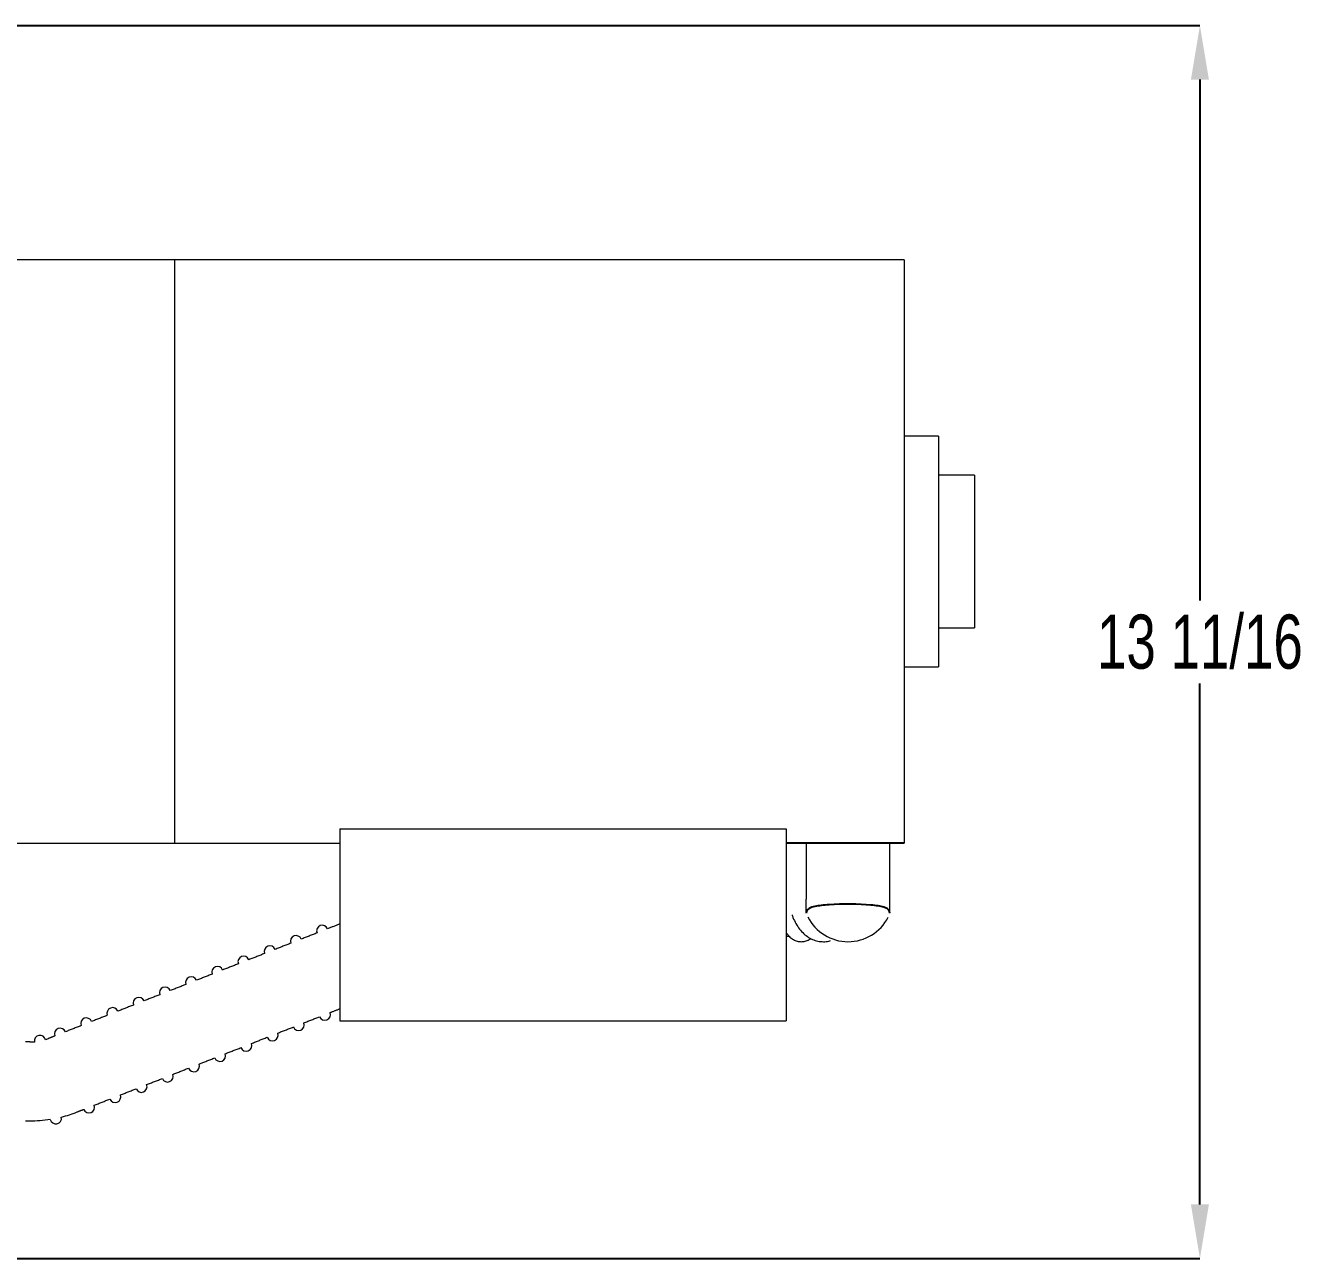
# Model space of a CAD drawing. Header units: inches. Extents: x 0.8 to 33.3, y 1.3 to 20.5.
# Drawn here: x 29.807 to 33.344, y 7.781 to 11.2 of the extents above; entities that cross this region are included whole.
import ezdxf

# ---------------------------------------------------------------- set-up
doc = ezdxf.new("R2010")
doc.units = ezdxf.units.IN
doc.header["$MEASUREMENT"] = 0
doc.header["$PDSIZE"] = -1
doc.layers.add('DIM', color=1, linetype='Continuous')
doc.styles.add('SLDTEXTSTYLE0', font='ARIAL.TTF', dxfattribs={"width": 0.7})
doc.dimstyles.new('SLDDIMSTYLE0', dxfattribs={"dimtxt": 0.15, "dimasz": 0.15, "dimexe": 0, "dimexo": 0.0625, "dimgap": 0.0375, "dimtad": 0, "dimtih": 1, "dimtoh": 1, "dimdec": 3, "dimlfac": 4, "dimrnd": 1e-09, "dimzin": 12, "dimdsep": 46, "dimtxsty": 'SLDTEXTSTYLE0', "dimsah": 1, "dimcen": 0.09, "dimadec": 0, "dimazin": 0, "dimtfac": 1, "dimtdec": 3, "dimtofl": 0, "dimtmove": 0, "dimatfit": 3, "dimfxl": 0, "dimtolj": 1, "dimtzin": 12, "dimarcsym": 0})

# ---------------------------------------------------------------- blocks, each defined once
blk = doc.blocks.new('*D29')
at = {"color": 0, "linetype": 'ByBlock', "lineweight": -2}
for p, q in [((29.1066, 11.1998), (33.065, 11.1998)), ((33.065, 11.0498), (33.065, 9.6055)), ((33.065, 7.9311), (33.065, 9.3753)), ((29.6629, 7.7811), (33.065, 7.7811))]:
    blk.add_line(p, q, dxfattribs=at)
at = {"color": 0, "linetype": 'ByBlock'}
for points in [[(33.065, 11.1998), (33.04, 11.0498), (33.09, 11.0498)], [(33.065, 7.7811), (33.04, 7.9311), (33.09, 7.9311)]]:
    blk.add_solid(points, dxfattribs=at)
at = {"layer": 'DEFPOINTS', "color": 0, "linetype": 'ByBlock'}
for p in [(29.0441, 11.1998), (29.6004, 7.7811)]:
    blk.add_point(p, dxfattribs=at)
at = {"color": 0, "linetype": 'ByBlock', "insert": (33.065, 9.4904), "char_height": 0.15, "attachment_point": 5, "style": 'SLDTEXTSTYLE0'}
blk.add_mtext('13 11/16', dxfattribs=at)

msp = doc.modelspace()

# ---------------------------------------------------------------- linework, layer by layer
at = {"color": 7, "linetype": 'Continuous', "lineweight": 15}
for p, q in [((30.221228, 8.932797), (30.221228, 10.550297)), ((30.221228, 8.932797), (30.221228, 10.550297)), ((32.244978, 10.550297), (32.244978, 9.169674)), ((32.339978, 10.061547), (32.339978, 9.515272)), ((32.439978, 9.953297), (32.439978, 9.591817)), ((32.439978, 9.591817), (32.439978, 9.529797)), ((32.339978, 9.515272), (32.339978, 9.421547)), ((32.244978, 9.169674), (32.244978, 8.932797)), ((30.679353, 8.972406), (31.916853, 8.972406)), ((30.679353, 8.972406), (30.679353, 8.690297)), ((31.916853, 8.972406), (31.916853, 8.690297)), ((31.972478, 8.738477), (31.972478, 8.777797)), ((32.204978, 8.738477), (32.204978, 8.777797)), ((30.679353, 8.690297), (30.679353, 8.440297)), ((31.916853, 8.690297), (31.916853, 8.440297)), ((31.916853, 8.675084), (31.925667, 8.675084))]:
    msp.add_line(p, q, dxfattribs=at)
msp.add_line((32.244978, 8.932797), (31.916853, 8.932797))
for centre, radius, start, end in [((30.630463, 8.68945), 0.015625, 21.440944, 201.440944), ((32.089103, 8.784459), 0.125, 206.784495, 332.901865), ((30.557744, 8.660892), 0.015625, 21.440944, 201.440944), ((30.485026, 8.632334), 0.015625, 21.440944, 201.440944), ((30.412308, 8.603776), 0.015625, 21.440944, 201.440944), ((30.266871, 8.54666), 0.015625, 21.440944, 201.440944), ((30.339589, 8.575218), 0.015625, 21.440944, 201.440944), ((30.194153, 8.518102), 0.015625, 21.440944, 201.440944), ((30.121434, 8.489544), 0.015625, 21.440944, 201.440944), ((30.048716, 8.460986), 0.015625, 21.440944, 201.440944), ((30.637707, 8.45728), 0.015625, 201.440944, 21.440944), ((29.903279, 8.40387), 0.015625, 21.440944, 201.440944), ((29.975998, 8.432428), 0.015625, 21.440944, 201.440944), ((30.564988, 8.428722), 0.015625, 201.440944, 21.440944), ((29.847461, 8.384188), 0.015625, 11.563552, 191.563552), ((29.819272, 8.521959), 0.140625, 287.956994, 291.440944), ((30.49227, 8.400164), 0.015625, 201.440944, 21.440944), ((29.819272, 8.521959), 0.140625, 270, 275.190782), ((30.346833, 8.343048), 0.015625, 201.440944, 21.440944), ((30.419552, 8.371606), 0.015625, 201.440944, 21.440944), ((30.274115, 8.31449), 0.015625, 201.440944, 21.440944), ((30.201397, 8.285932), 0.015625, 201.440944, 21.440944), ((30.128678, 8.257374), 0.015625, 201.440944, 21.440944), ((29.983242, 8.200258), 0.015625, 201.440944, 21.440944), ((30.05596, 8.228816), 0.015625, 201.440944, 21.440944), ((29.891311, 8.169878), 0.015625, 191.563552, 11.563552), ((29.819272, 8.521959), 0.359375, 284.070096, 291.440944), ((29.819272, 8.521959), 0.359375, 270, 279.063728)]:
    msp.add_arc(centre, radius, start, end, dxfattribs=at)
for points in [[(30.221228, 10.550297), (29.752478, 10.550297)], [(31.963728, 10.550297), (30.221228, 10.550297)], [(32.244978, 10.550297), (31.963728, 10.550297)], [(32.339978, 10.061547), (32.244978, 10.061547)], [(32.439978, 9.953297), (32.339978, 9.953297)], [(32.339978, 9.529797), (32.439978, 9.529797)], [(32.244978, 9.421547), (32.339978, 9.421547)], [(29.752478, 8.932797), (30.221228, 8.932797)], [(30.221228, 8.932797), (30.679353, 8.932797)], [(31.972478, 8.932797), (31.972478, 8.777797)], [(32.204978, 8.777797), (32.204978, 8.932797)], [(30.679353, 8.70865), (30.645007, 8.695161)], [(30.615919, 8.683738), (30.572288, 8.666603)], [(30.543201, 8.65518), (30.49957, 8.638045)], [(30.397764, 8.598064), (30.354133, 8.580929)], [(30.470482, 8.626622), (30.426851, 8.609487)], [(30.325046, 8.569506), (30.281415, 8.552371)], [(30.252328, 8.540948), (30.208696, 8.523813)], [(30.179609, 8.51239), (30.135978, 8.495255)], [(30.034172, 8.455274), (29.990542, 8.438139)], [(30.106891, 8.483832), (30.06326, 8.466697)], [(30.652251, 8.462992), (30.679353, 8.473635)], [(29.961454, 8.426716), (29.917823, 8.409581)], [(30.506814, 8.405876), (30.550445, 8.423011)], [(30.579532, 8.434434), (30.623163, 8.451569)], [(30.679353, 8.440297), (31.916853, 8.440297)], [(29.888736, 8.398158), (29.870677, 8.391066)], [(30.434095, 8.377318), (30.477726, 8.394453)], [(29.819272, 8.381334), (29.807228, 8.381334)], [(30.361377, 8.34876), (30.405008, 8.365895)], [(30.288659, 8.320202), (30.33229, 8.337337)], [(30.143222, 8.263086), (30.186853, 8.280221)], [(30.215941, 8.291644), (30.259572, 8.308779)], [(30.070503, 8.234528), (30.114134, 8.251663)], [(29.997785, 8.20597), (30.041416, 8.223105)], [(29.950639, 8.187455), (29.968698, 8.194547)], [(29.807228, 8.162584), (29.819272, 8.162584)]]:
    msp.add_open_spline(points, degree=1, dxfattribs=at)
at = {"color": 7, "linetype": 'Continuous'}
msp.add_open_spline([(32.204978, 8.738477), (32.204978, 8.746038), (32.199946, 8.749789), (32.194083, 8.753364), (32.191352, 8.754305), (32.179548, 8.757763), (32.167588, 8.759519), (32.119511, 8.763908), (32.07252, 8.764275), (32.02084, 8.760746), (32.007276, 8.759182), (31.990583, 8.755812), (31.985733, 8.754714), (31.977689, 8.749948), (31.972478, 8.746251), (31.972478, 8.738477)], degree=3, knots=[0, 0, 0, 0, 0.19520985, 0.19520985, 0.39041971, 0.39041971, 0.92266488, 0.92266488, 2.08617467, 2.08617467, 2.60328254, 2.60328254, 2.94087488, 2.94087488, 3.14159265, 3.14159265, 3.14159265, 3.14159265], dxfattribs=at)
at = {"color": 7, "linetype": 'Continuous', "lineweight": 15}
for points, knots in [([(31.933756, 8.734004), (31.93404, 8.732981), (31.936051, 8.72572), (31.94194, 8.713399), (31.951382, 8.697675), (31.962891, 8.684237), (31.975924, 8.673343), (31.990177, 8.665387), (32.005204, 8.660508), (32.020479, 8.659062), (32.032383, 8.6598), (32.03882, 8.661976), (32.040416, 8.662516)], [0, 0, 0, 0, 0.01966455, 0.13960456, 0.2597618, 0.37985431, 0.49939218, 0.61771243, 0.73426707, 0.84900939, 0.96254083, 1, 1, 1, 1]), ([(31.916853, 8.685299), (31.918882, 8.682424), (31.923551, 8.675807), (31.932213, 8.668283), (31.942311, 8.66242), (31.953245, 8.659358), (31.964591, 8.659263), (31.975532, 8.662591), (31.982477, 8.665913), (31.985458, 8.668585), (31.98548, 8.668606)], [0, 0, 0, 0, 0.11945871, 0.27492002, 0.42105798, 0.56049855, 0.7090087, 0.85347346, 0.99887577, 1, 1, 1, 1])]:
    msp.add_open_spline(points, degree=3, knots=knots, dxfattribs=at)

# ---------------------------------------------------------------- dimensions: what is measured, and where the dimension line sits
at = {"layer": 'DIM'}
dim = msp.add_linear_dim(base=(33.064978, 7.781069), p1=(29.044078, 11.199759), p2=(29.600419, 7.781069), angle=90, dimstyle='SLDDIMSTYLE0', override={"dimdec": 4, "dimlunit": 5, "dimfrac": 2}, dxfattribs=at)
dim.commit()
dim.dimension.update_dxf_attribs({"geometry": '*D29', "text_midpoint": (33.064978, 9.490414)})

doc.saveas('drawing.dxf')
